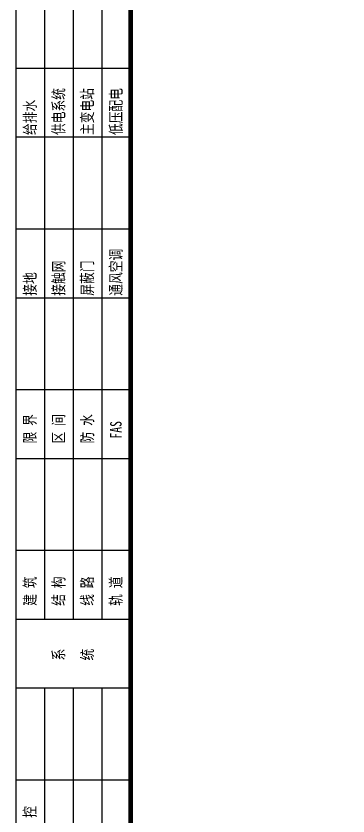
# Model space of a CAD drawing. Extents: x 4 to 13611208, y -605838 to 574722.
# Drawn here: x 12950076 to 12957318, y 414299 to 431722 of the extents above; entities that cross this region are included whole.
import ezdxf

# ---------------------------------------------------------------- set-up
doc = ezdxf.new("R2010")
doc.units = 0
doc.header["$LTSCALE"] = 1000
doc.header["$MEASUREMENT"] = 0
doc.layers.add('0标记', color=1, linetype='Continuous', plot=False)
doc.layers.add('图框', color=7, linetype='Continuous')
doc.styles.add('宋体1', font='', dxfattribs={"width": 0.8})
doc.styles.get('宋体1').set_extended_font_data('SimSun')

# ---------------------------------------------------------------- blocks, each defined once
blk = doc.blocks.new('hql')
at = {"color": 7}
for p, q in [((625, 41000), (625, 13000)), ((1250, 41000), (1250, 13000)), ((1875, 41000), (1875, 13000)), ((0, 25000), (2500, 25000)), ((0, 23500), (2500, 23500)), ((0, 21500), (2500, 21500)), ((0, 20000), (2500, 20000)), ((0, 18000), (2500, 18000)), ((0, 16500), (2500, 16500)), ((0, 14500), (2500, 14500)), ((0, 13000), (2500, 13000)), ((0, 11500), (2500, 11500)), ((625, 11500), (625, 4500)), ((1250, 11500), (1250, 4500)), ((1875, 11500), (1875, 4500)), ((0, 9500), (2500, 9500))]:
    blk.add_line(p, q, dxfattribs=at)
at = {"color": 7, "style": '宋体1', "width": 0.75}
for s, p in [('供电系统', (1054, 23542)), ('主变电站', (1679, 23542)), ('低压配电', (2304, 23542)), ('给排水', (429, 23542)), ('通风空调', (2304, 20042)), ('接触网', (1054, 20042)), ('屏蔽门', (1679, 20042)), ('接地', (429, 20042)), ('限 界', (429, 16825)), ('区 间', (1054, 16825)), ('防 水', (1679, 16825)), ('FAS', (2304, 16930)), ('建 筑', (429, 13289)), ('结 构', (1054, 13289)), ('线 路', (1679, 13289)), ('轨 道', (2304, 13289)), ('系', (1054, 12099)), ('统', (1679, 12099)), ('环 控', (429, 8289))]:
    blk.add_text(s, height=250, rotation=90, dxfattribs=at).set_placement(p)
blk = doc.blocks.new('图框框')
at = {"layer": '图框', "color": 1, "linetype": 'Continuous', "ltscale": 10}
blk.add_lwpolyline([(0, -42000), (59400, -42000), (59400, 0), (0, 0)], close=True, dxfattribs=at)

msp = doc.modelspace()

# ---------------------------------------------------------------- linework, layer by layer
at = {"layer": '图框', "color": 2}
msp.add_lwpolyline([(12950075.6, 405585), (13068875.6, 405585), (13068875.6, 447585), (12950075.6, 447585)], close=True, dxfattribs=at)
at = {"layer": '图框', "const_width": 100}
msp.add_lwpolyline([(12952575.6, 406585), (13067875.6, 406585), (13067875.6, 446585), (12952575.6, 446585)], close=True, dxfattribs=at)

# ---------------------------------------------------------------- block references
at = {"layer": '0标记', "xscale": 2}
msp.add_blockref('图框框', (12950075.6, 447585), dxfattribs=at)
at = {"layer": '图框', "color": 1}
msp.add_blockref('hql', (12950075.6, 405587.5), dxfattribs=at)

doc.saveas('drawing.dxf')
